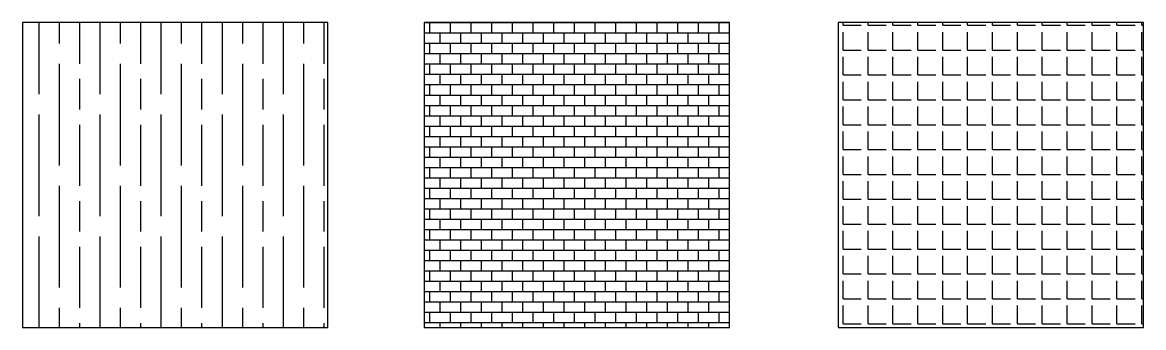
# Model space of a CAD drawing. Header units: millimetres. Extents: x 577 to 2337, y 236 to 943.
# Drawn here: x 773.04 to 784.05, y 714.81 to 717.81 of the extents above; entities that cross this region are included whole.
import ezdxf

# ---------------------------------------------------------------- set-up
doc = ezdxf.new("R2010")
doc.units = ezdxf.units.MM
doc.header["$LTSCALE"] = 0.01
doc.layers.add('01-Plan', color=1, linetype='Continuous')
doc.layers.add('08-Hatch', color=5, linetype='Continuous')

msp = doc.modelspace()

# ---------------------------------------------------------------- hatches: boundary and pattern name
at = {"layer": '08-Hatch', "true_color": 0xffc105}
h = msp.add_hatch(dxfattribs=at)
h.set_pattern_fill('GOST_WOOD', color=40, scale=0.1)
h.paths.add_polyline_path([(776.037, 717.807), (773.037, 717.807), (773.037, 714.807), (776.037, 714.807)])
at = {"layer": '08-Hatch'}
h = msp.add_hatch(dxfattribs=at)
h.set_pattern_fill('AR-B816', color=256, scale=0.0005)
h.paths.add_polyline_path([(779.983, 717.807), (776.983, 717.807), (776.983, 714.807), (779.983, 714.807)])
h = msp.add_hatch(dxfattribs=at)
h.set_pattern_fill('ANGLE', color=113, scale=0.035)
h.set_pattern_definition([(0, (0, 0), (0, 0.244475), [0.1778, -0.066675]), (90, (0, 0), (-0.244475, 1e-17), [0.1778, -0.066675])])
h.paths.add_polyline_path([(784.048, 717.807), (781.048, 717.807), (781.048, 714.807), (784.048, 714.807)])

# ---------------------------------------------------------------- linework, layer by layer
at = {"layer": '01-Plan'}
for points in [[(773.037, 714.807), (776.037, 714.807), (776.037, 717.807), (773.037, 717.807)], [(776.983, 714.807), (779.983, 714.807), (779.983, 717.807), (776.983, 717.807)], [(781.048, 714.807), (784.048, 714.807), (784.048, 717.807), (781.048, 717.807)]]:
    msp.add_lwpolyline(points, close=True, dxfattribs=at)

doc.saveas('drawing.dxf')
